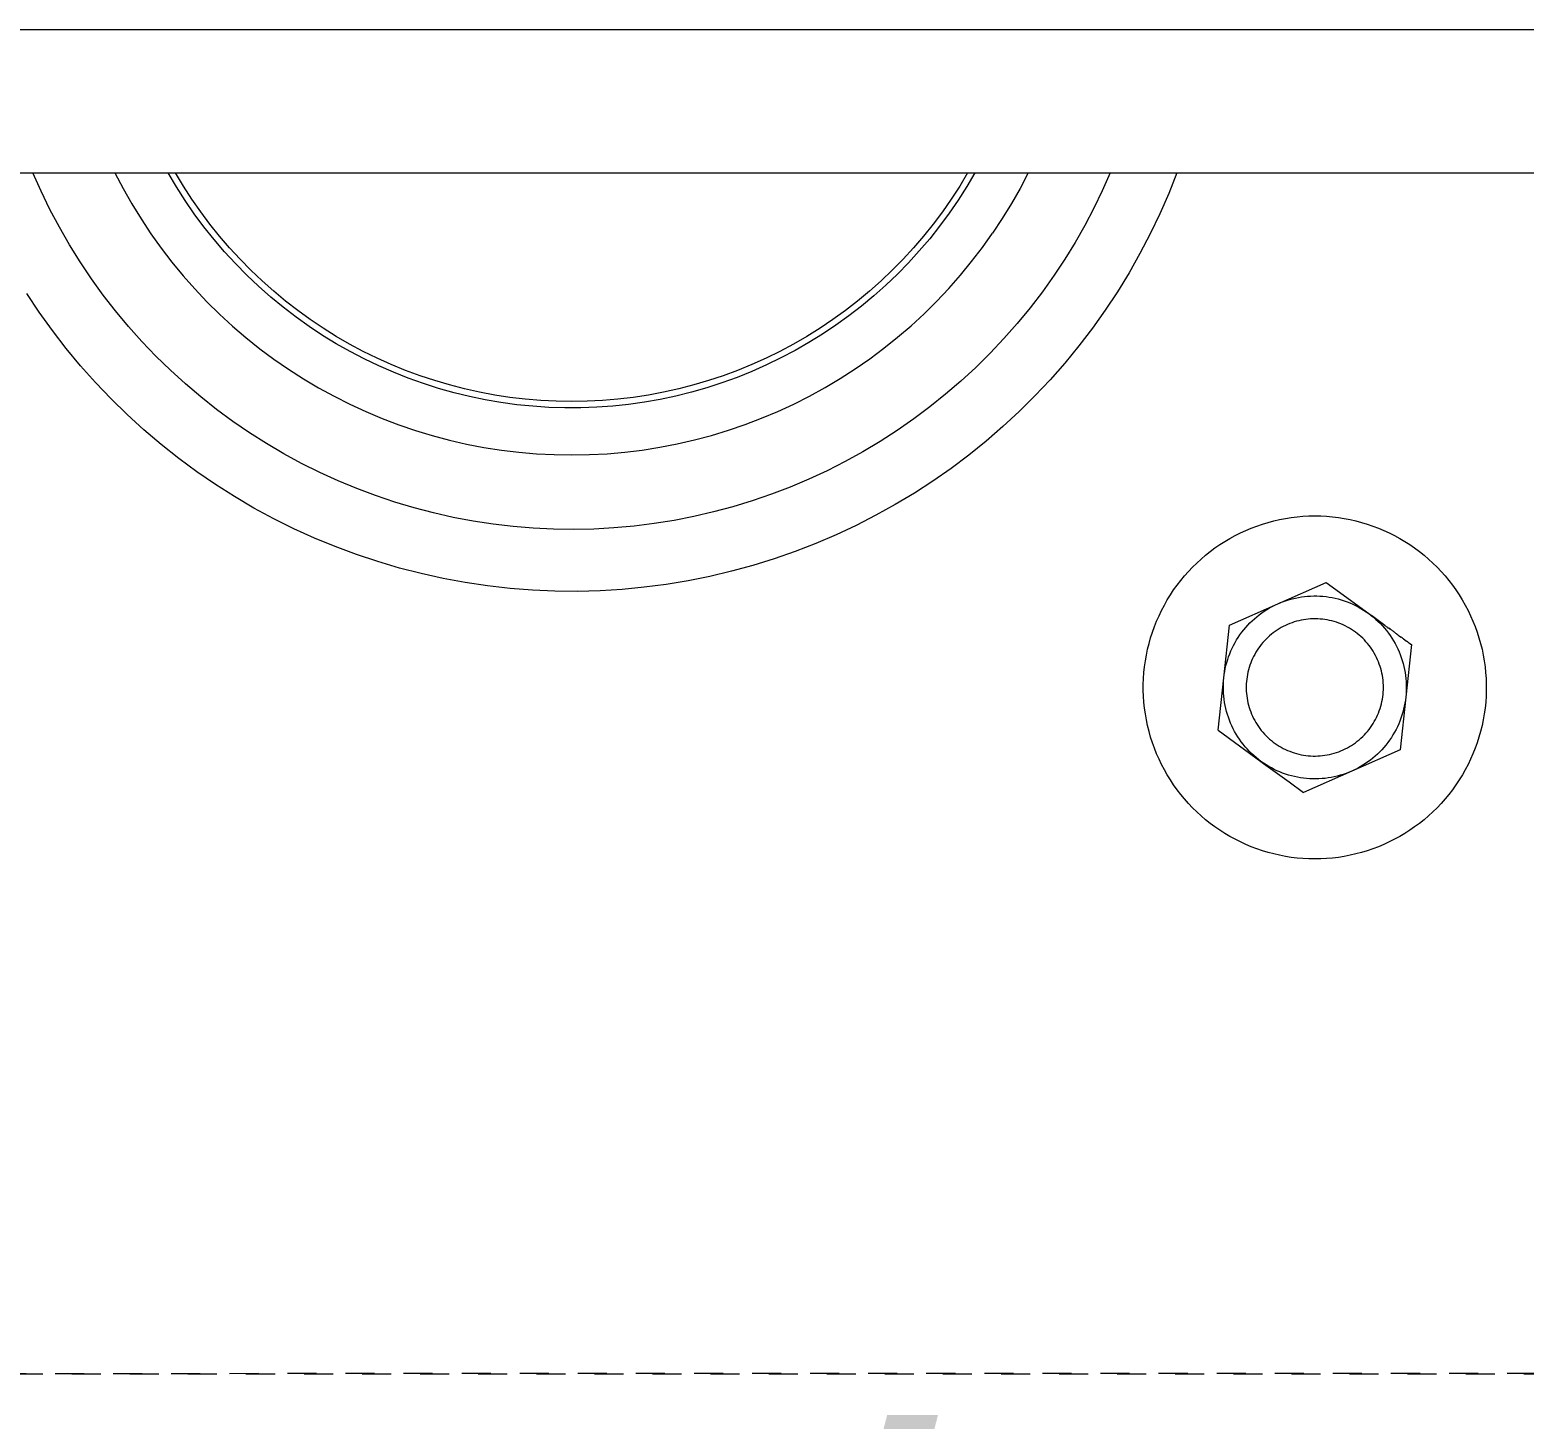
# Model space of a CAD drawing. Header units: inches. Extents: x -13 to 609, y -6 to 131.
# Drawn here: x 7.22 to 12.37, y -0.75 to 4.03 of the extents above; entities that cross this region are included whole.
import ezdxf

# ---------------------------------------------------------------- set-up
doc = ezdxf.new("R2010")
doc.units = ezdxf.units.IN
doc.header["$PDSIZE"] = -1
doc.linetypes.add('HIDDEN', pattern=[1.905, 1.27, -0.635])
doc.layers.add('ZANO_R', color=7, linetype='Continuous', lineweight=0)
doc.layers.add('ZANO_R_przerywana', color=250, linetype='HIDDEN', lineweight=0)
doc.styles.add('Arial', font='arial.ttf')
doc.styles.get("Standard").update_dxf_attribs({"font": 'ARIALUNI.TTF'})
doc.dimstyles.new('amerykanie', dxfattribs={"dimtxt": 50, "dimasz": 50, "dimexe": 0.5, "dimexo": 0.5, "dimgap": 1, "dimtad": 1, "dimdec": 0, "dimzin": 0, "dimlunit": 5, "dimtxsty": 'Standard', "dimcen": 0.09, "dimclrd": 1, "dimclre": 1, "dimclrt": 1, "dimazin": 0, "dimtfac": 1, "dimtdec": 0, "dimtmove": 0, "dimatfit": 3, "dimfxl": 1, "dimtzin": 0, "dimarcsym": 1})

# ---------------------------------------------------------------- blocks, each defined once
blk = doc.blocks.new('*D432')
at = {"layer": 'Defpoints', "color": 0}
for p in [(1.2116, 3.8409), (16.9597, 3.8409), (16.9597, -5.2671)]:
    blk.add_point(p, dxfattribs=at)
at = {"layer": 'ZANO_R', "color": 1, "lineweight": -2}
for p, q in [((1.2116, 3.3409), (1.2116, -5.7671)), ((16.9597, 3.3409), (16.9597, -5.7671)), ((2.2116, -5.2671), (15.9597, -5.2671))]:
    blk.add_line(p, q, dxfattribs=at)
at = {"layer": 'ZANO_R', "color": 1}
for points in [[(2.2116, -5.1005), (2.2116, -5.4338), (1.2116, -5.2671)], [(15.9597, -5.4338), (15.9597, -5.1005), (16.9597, -5.2671)]]:
    blk.add_solid(points, dxfattribs=at)
at = {"layer": 'ZANO_R', "color": 1, "insert": (9.0857, -3.9264), "char_height": 1.625, "attachment_point": 5, "style": 'Arial'}
blk.add_mtext('15 3/4', dxfattribs=at)
blk = doc.blocks.new('*D433')
at = {"layer": 'Defpoints', "color": 0}
for p in [(4.1647, -0.5983), (14.0069, -0.5978), (14.0069, -2.9911)]:
    blk.add_point(p, dxfattribs=at)
at = {"layer": 'ZANO_R', "color": 1, "lineweight": -2}
for p, q in [((4.1647, -1.0983), (4.1647, -3.4911)), ((14.0069, -1.0978), (14.0069, -3.4911)), ((5.1647, -2.9911), (13.0069, -2.9911))]:
    blk.add_line(p, q, dxfattribs=at)
at = {"layer": 'ZANO_R', "color": 1}
for points in [[(5.1647, -2.8245), (5.1647, -3.1578), (4.1647, -2.9911)], [(13.0069, -3.1578), (13.0069, -2.8245), (14.0069, -2.9911)]]:
    blk.add_solid(points, dxfattribs=at)
at = {"layer": 'ZANO_R', "color": 1, "insert": (9.0858, -1.6504), "char_height": 1.625, "attachment_point": 5, "style": 'Arial'}
blk.add_mtext('9 13/16', dxfattribs=at)

msp = doc.modelspace()

# ---------------------------------------------------------------- linework, layer by layer
at = {"layer": 'ZANO_R'}
for p, q in [((16.95968, 4.02795), (1.21165, 4.02795)), ((1.32976, 3.53583), (16.84157, 3.53583)), ((7.25916, 3.47233), (7.2309, 3.53583)), ((7.51328, 3.53583), (7.54146, 3.48191)), ((7.72501, 3.48785), (7.69669, 3.53583)), ((7.74922, 3.49021), (7.72185, 3.53583)), ((10.44948, 3.53583), (10.42211, 3.49021)), ((10.47464, 3.53583), (10.44664, 3.48837)), ((10.65805, 3.53583), (10.63012, 3.48236)), ((10.94043, 3.53583), (10.91316, 3.47445)), ((11.17013, 3.53583), (11.14192, 3.46484)), ((7.28959, 3.40984), (7.25916, 3.47233)), ((7.54146, 3.48191), (7.57148, 3.429)), ((7.75498, 3.44089), (7.72501, 3.48785)), ((7.77811, 3.44555), (7.74922, 3.49021)), ((10.42211, 3.49021), (10.39322, 3.44555)), ((10.44664, 3.48837), (10.41702, 3.44191)), ((10.63012, 3.48236), (10.60038, 3.42989)), ((10.91316, 3.47445), (10.88386, 3.41402)), ((11.14192, 3.46484), (11.11129, 3.39486)), ((7.32216, 3.34844), (7.28959, 3.40984)), ((7.57148, 3.429), (7.60332, 3.37715)), ((7.78657, 3.39501), (7.75498, 3.44089)), ((7.8085, 3.40189), (7.77811, 3.44555)), ((7.84035, 3.35928), (7.8085, 3.40189)), ((10.36283, 3.40189), (10.33098, 3.35928)), ((10.38582, 3.39649), (10.35307, 3.35218)), ((10.39322, 3.44555), (10.36283, 3.40189)), ((10.41702, 3.44191), (10.38582, 3.39649)), ((10.60038, 3.42989), (10.56885, 3.37847)), ((10.88386, 3.41402), (10.85256, 3.35459)), ((7.35682, 3.2882), (7.32216, 3.34844)), ((7.60332, 3.37715), (7.63693, 3.32644)), ((7.81974, 3.35025), (7.78657, 3.39501)), ((7.85445, 3.30668), (7.81974, 3.35025)), ((7.87362, 3.31777), (7.84035, 3.35928)), ((10.33098, 3.35928), (10.29771, 3.31777)), ((10.35307, 3.35218), (10.31881, 3.30903)), ((10.56885, 3.37847), (10.53557, 3.32816)), ((10.85256, 3.35459), (10.81929, 3.29624)), ((11.11129, 3.39486), (11.07828, 3.32598)), ((7.63693, 3.32644), (7.67228, 3.27693)), ((7.89067, 3.26435), (7.85445, 3.30668)), ((7.90827, 3.27741), (7.87362, 3.31777)), ((10.29771, 3.31777), (10.26306, 3.27741)), ((10.31881, 3.30903), (10.28308, 3.26709)), ((10.50029, 3.2786), (10.53557, 3.32816)), ((10.81929, 3.29624), (10.7841, 3.23904)), ((11.07828, 3.32598), (11.04292, 3.25826)), ((7.39355, 3.2292), (7.35682, 3.2882)), ((7.67228, 3.27693), (7.70932, 3.22866)), ((7.92833, 3.22331), (7.89067, 3.26435)), ((7.94426, 3.23824), (7.90827, 3.27741)), ((10.26306, 3.27741), (10.22707, 3.23824)), ((10.28308, 3.26709), (10.24593, 3.2264)), ((10.4633, 3.23029), (10.50029, 3.2786)), ((11.04292, 3.25826), (11.00527, 3.1918)), ((7.43229, 3.17149), (7.39355, 3.2292)), ((7.70932, 3.22866), (7.748, 3.18171)), ((7.96741, 3.1836), (7.92833, 3.22331)), ((7.98156, 3.20031), (7.94426, 3.23824)), ((8.02011, 3.16366), (7.98156, 3.20031)), ((10.18978, 3.20031), (10.15122, 3.16366)), ((10.22707, 3.23824), (10.18978, 3.20031)), ((10.24593, 3.2264), (10.20739, 3.18702)), ((10.42467, 3.18329), (10.4633, 3.23029)), ((10.7841, 3.23904), (10.74703, 3.18304)), ((11.00527, 3.1918), (10.96536, 3.12666)), ((7.47299, 3.11516), (7.43229, 3.17149)), ((7.748, 3.18171), (7.78829, 3.13612)), ((8.00785, 3.14528), (7.96741, 3.1836)), ((8.0496, 3.1084), (8.00785, 3.14528)), ((8.05988, 3.12833), (8.02011, 3.16366)), ((10.15122, 3.16366), (10.11145, 3.12833)), ((10.16752, 3.14899), (10.12636, 3.11236)), ((10.20739, 3.18702), (10.16752, 3.14899)), ((10.38444, 3.13766), (10.42467, 3.18329)), ((10.74703, 3.18304), (10.70672, 3.12642)), ((7.25285, 3.05602), (7.20985, 3.1206)), ((7.51561, 3.06026), (7.47299, 3.11516)), ((7.78829, 3.13612), (7.83013, 3.09196)), ((7.83013, 3.09196), (7.87347, 3.04926)), ((8.09261, 3.073), (8.0496, 3.1084)), ((8.10082, 3.09437), (8.05988, 3.12833)), ((8.14289, 3.06181), (8.10082, 3.09437)), ((10.07051, 3.09437), (10.02844, 3.06181)), ((10.11145, 3.12833), (10.07051, 3.09437)), ((10.12636, 3.11236), (10.08396, 3.07717)), ((10.29936, 3.0507), (10.34266, 3.09344)), ((10.34266, 3.09344), (10.38444, 3.13766)), ((10.70672, 3.12642), (10.66448, 3.07122)), ((10.96536, 3.12666), (10.92324, 3.06294)), ((7.29808, 2.99298), (7.25285, 3.05602)), ((7.5601, 3.00686), (7.51561, 3.06026)), ((7.87347, 3.04926), (7.91826, 3.0081)), ((8.13683, 3.03911), (8.09261, 3.073)), ((8.1822, 3.0068), (8.13683, 3.03911)), ((8.18603, 3.03069), (8.14289, 3.06181)), ((10.02844, 3.06181), (9.9853, 3.03069)), ((10.04037, 3.04347), (9.99564, 3.01129)), ((10.08396, 3.07717), (10.04037, 3.04347)), ((10.25462, 3.00948), (10.29936, 3.0507)), ((10.66448, 3.07122), (10.62036, 3.01752)), ((10.92324, 3.06294), (10.87896, 3.00069)), ((7.34548, 2.93155), (7.29808, 2.99298)), ((7.60641, 2.95503), (7.5601, 3.00686)), ((7.91826, 3.0081), (7.96445, 2.9685)), ((8.22816, 2.97641), (8.1822, 3.0068)), ((8.2302, 3.00104), (8.18603, 3.03069)), ((8.27534, 2.9729), (8.2302, 3.00104)), ((9.94113, 3.00104), (9.89599, 2.9729)), ((9.9853, 3.03069), (9.94113, 3.00104)), ((9.99564, 3.01129), (9.94983, 2.98067)), ((10.20848, 2.96983), (10.25462, 3.00948)), ((10.62036, 3.01752), (10.57442, 2.96537)), ((10.87896, 3.00069), (10.83257, 2.94)), ((7.65447, 2.90483), (7.60641, 2.95503)), ((7.96445, 2.9685), (8.01199, 2.93053)), ((8.27514, 2.94762), (8.22816, 2.97641)), ((8.32309, 2.92047), (8.27514, 2.94762)), ((8.32141, 2.9463), (8.27534, 2.9729)), ((8.36835, 2.92128), (8.32141, 2.9463)), ((9.84992, 2.9463), (9.80298, 2.92128)), ((9.89599, 2.9729), (9.84992, 2.9463)), ((9.90299, 2.95165), (9.85518, 2.92427)), ((9.94983, 2.98067), (9.90299, 2.95165)), ((10.16099, 2.9318), (10.20848, 2.96983)), ((10.57442, 2.96537), (10.5267, 2.91483)), ((10.83257, 2.94), (10.78414, 2.88093)), ((7.39499, 2.87181), (7.34548, 2.93155)), ((7.70424, 2.85631), (7.65447, 2.90483)), ((8.01199, 2.93053), (8.0608, 2.89422)), ((8.0608, 2.89422), (8.11085, 2.85963)), ((8.37195, 2.895), (8.32309, 2.92047)), ((8.41611, 2.89785), (8.36835, 2.92128)), ((8.42165, 2.87122), (8.37195, 2.895)), ((8.46463, 2.87605), (8.41611, 2.89785)), ((9.75522, 2.89785), (9.7067, 2.87605)), ((9.80298, 2.92128), (9.75522, 2.89785)), ((9.80645, 2.89855), (9.75687, 2.87453)), ((9.85518, 2.92427), (9.80645, 2.89855)), ((10.06221, 2.86078), (10.11222, 2.89543)), ((10.11222, 2.89543), (10.16099, 2.9318)), ((10.5267, 2.91483), (10.47727, 2.86597)), ((7.44654, 2.81383), (7.39499, 2.87181)), ((7.75565, 2.80955), (7.70424, 2.85631)), ((8.11085, 2.85963), (8.16206, 2.82678)), ((8.47215, 2.84917), (8.42165, 2.87122)), ((8.51386, 2.8559), (8.46463, 2.87605)), ((8.52337, 2.82888), (8.47215, 2.84917)), ((8.56375, 2.83743), (8.51386, 2.8559)), ((8.61423, 2.82065), (8.56375, 2.83743)), ((9.60758, 2.83743), (9.5571, 2.82065)), ((9.65535, 2.83169), (9.60355, 2.81292)), ((9.65747, 2.8559), (9.60758, 2.83743)), ((9.70648, 2.85223), (9.65535, 2.83169)), ((9.7067, 2.87605), (9.65747, 2.8559)), ((9.75687, 2.87453), (9.70648, 2.85223)), ((10.01104, 2.82788), (10.06221, 2.86078)), ((10.47727, 2.86597), (10.42619, 2.81885)), ((10.78414, 2.88093), (10.7337, 2.82356)), ((7.50009, 2.75768), (7.44654, 2.81383)), ((7.80865, 2.76458), (7.75565, 2.80955)), ((8.16206, 2.82678), (8.21437, 2.79573)), ((8.21437, 2.79573), (8.26773, 2.76651)), ((8.57527, 2.81037), (8.52337, 2.82888)), ((8.62777, 2.79366), (8.57527, 2.81037)), ((8.66524, 2.80558), (8.61423, 2.82065)), ((8.68082, 2.77877), (8.62777, 2.79366)), ((8.71674, 2.79225), (8.66524, 2.80558)), ((8.73436, 2.76572), (8.68082, 2.77877)), ((8.76866, 2.78066), (8.71674, 2.79225)), ((8.82094, 2.77083), (8.76866, 2.78066)), ((9.40267, 2.78066), (9.35039, 2.77083)), ((9.45459, 2.79225), (9.40267, 2.78066)), ((9.49815, 2.7808), (9.44469, 2.76748)), ((9.50609, 2.80558), (9.45459, 2.79225)), ((9.55113, 2.79595), (9.49815, 2.7808)), ((9.5571, 2.82065), (9.50609, 2.80558)), ((9.60355, 2.81292), (9.55113, 2.79595)), ((9.90544, 2.76747), (9.95876, 2.79676)), ((9.95876, 2.79676), (10.01104, 2.82788)), ((10.42619, 2.81885), (10.37351, 2.77351)), ((10.7337, 2.82356), (10.68133, 2.76796)), ((7.55555, 2.70343), (7.50009, 2.75768)), ((7.86316, 2.72146), (7.80865, 2.76458)), ((8.26773, 2.76651), (8.32207, 2.73914)), ((8.32207, 2.73914), (8.37732, 2.71368)), ((8.78831, 2.75453), (8.73436, 2.76572)), ((8.84261, 2.7452), (8.78831, 2.75453)), ((8.87352, 2.76278), (8.82094, 2.77083)), ((8.8972, 2.73775), (8.84261, 2.7452)), ((8.92635, 2.7565), (8.87352, 2.76278)), ((8.95202, 2.7322), (8.8972, 2.73775)), ((8.97935, 2.75202), (8.92635, 2.7565)), ((9.007, 2.72853), (8.95202, 2.7322)), ((9.03248, 2.74932), (8.97935, 2.75202)), ((9.06207, 2.72677), (9.007, 2.72853)), ((9.08567, 2.74842), (9.03248, 2.74932)), ((9.13885, 2.74932), (9.08567, 2.74842)), ((9.17223, 2.72894), (9.11717, 2.7269)), ((9.19198, 2.75202), (9.13885, 2.74932)), ((9.22719, 2.73288), (9.17223, 2.72894)), ((9.24499, 2.7565), (9.19198, 2.75202)), ((9.28198, 2.73871), (9.22719, 2.73288)), ((9.29781, 2.76278), (9.24499, 2.7565)), ((9.33654, 2.74642), (9.28198, 2.73871)), ((9.35039, 2.77083), (9.29781, 2.76278)), ((9.39079, 2.75602), (9.33654, 2.74642)), ((9.44469, 2.76748), (9.39079, 2.75602)), ((9.79591, 2.71452), (9.85113, 2.74005)), ((9.85113, 2.74005), (9.90544, 2.76747)), ((10.3193, 2.73002), (10.26362, 2.68842)), ((10.37351, 2.77351), (10.3193, 2.73002)), ((10.68133, 2.76796), (10.62708, 2.71418)), ((7.61287, 2.65114), (7.55555, 2.70343)), ((7.91913, 2.68025), (7.86316, 2.72146)), ((7.97649, 2.641), (7.91913, 2.68025)), ((8.37732, 2.71368), (8.43342, 2.69014)), ((8.43342, 2.69014), (8.4903, 2.66856)), ((9.11717, 2.7269), (9.06207, 2.72677)), ((9.68298, 2.66926), (9.73984, 2.69091)), ((9.73984, 2.69091), (9.79591, 2.71452)), ((10.26362, 2.68842), (10.20654, 2.64877)), ((10.62708, 2.71418), (10.57102, 2.66229)), ((7.67198, 2.60087), (7.61287, 2.65114)), ((8.03516, 2.60375), (7.97649, 2.641)), ((8.4903, 2.66856), (8.54789, 2.64895)), ((8.54789, 2.64895), (8.60613, 2.63135)), ((8.60613, 2.63135), (8.66494, 2.61578)), ((9.50841, 2.61628), (9.5672, 2.63192)), ((9.5672, 2.63192), (9.62542, 2.64959)), ((9.62542, 2.64959), (9.68298, 2.66926)), ((10.20654, 2.64877), (10.14812, 2.61111)), ((10.57102, 2.66229), (10.51322, 2.61235)), ((7.7328, 2.5527), (7.67198, 2.60087)), ((8.09509, 2.56854), (8.03516, 2.60375)), ((8.66494, 2.61578), (8.72425, 2.60225)), ((8.72425, 2.60225), (8.784, 2.59077)), ((8.784, 2.59077), (8.84411, 2.58138)), ((8.84411, 2.58138), (8.9045, 2.57406)), ((8.9045, 2.57406), (8.96512, 2.56884)), ((9.20829, 2.56899), (9.26889, 2.57428)), ((9.26889, 2.57428), (9.32928, 2.58166)), ((9.32928, 2.58166), (9.38938, 2.59113)), ((9.38938, 2.59113), (9.44911, 2.60267)), ((9.44911, 2.60267), (9.50841, 2.61628)), ((10.08844, 2.57549), (10.02757, 2.54194)), ((10.14812, 2.61111), (10.08844, 2.57549)), ((10.51322, 2.61235), (10.45373, 2.56442)), ((7.79526, 2.50667), (7.7328, 2.5527)), ((8.15619, 2.53542), (8.09509, 2.56854)), ((8.2184, 2.50443), (8.15619, 2.53542)), ((8.96512, 2.56884), (9.02588, 2.56572)), ((9.02588, 2.56572), (9.0867, 2.56471)), ((9.0867, 2.56471), (9.14753, 2.56579)), ((9.14753, 2.56579), (9.20829, 2.56899)), ((10.02757, 2.54194), (9.96558, 2.51052)), ((10.45373, 2.56442), (10.39264, 2.51856)), ((7.85929, 2.46285), (7.79526, 2.50667)), ((8.28164, 2.4756), (8.2184, 2.50443)), ((8.34584, 2.44897), (8.28164, 2.4756)), ((9.90254, 2.48125), (9.83853, 2.45417)), ((9.96558, 2.51052), (9.90254, 2.48125)), ((10.33002, 2.47482), (10.26593, 2.43326)), ((10.39264, 2.51856), (10.33002, 2.47482)), ((7.9248, 2.42128), (7.85929, 2.46285)), ((7.99172, 2.38202), (7.9248, 2.42128)), ((8.41092, 2.42457), (8.34584, 2.44897)), ((8.4768, 2.40243), (8.41092, 2.42457)), ((9.77362, 2.42932), (9.70789, 2.40672)), ((9.83853, 2.45417), (9.77362, 2.42932)), ((10.26593, 2.43326), (10.20045, 2.39391)), ((8.05997, 2.34511), (7.99172, 2.38202)), ((8.54341, 2.38258), (8.4768, 2.40243)), ((8.61066, 2.36503), (8.54341, 2.38258)), ((9.5743, 2.36839), (9.50659, 2.3527)), ((9.64143, 2.3864), (9.5743, 2.36839)), ((9.70789, 2.40672), (9.64143, 2.3864)), ((10.20045, 2.39391), (10.13367, 2.35683)), ((8.12946, 2.3106), (8.05997, 2.34511)), ((8.67847, 2.34981), (8.61066, 2.36503)), ((8.74677, 2.33695), (8.67847, 2.34981)), ((8.81548, 2.32644), (8.74677, 2.33695)), ((8.8845, 2.31831), (8.81548, 2.32644)), ((8.95377, 2.31256), (8.8845, 2.31831)), ((9.30079, 2.31976), (9.23157, 2.31353)), ((9.36976, 2.32837), (9.30079, 2.31976)), ((9.43839, 2.33935), (9.36976, 2.32837)), ((9.50659, 2.3527), (9.43839, 2.33935)), ((10.06565, 2.32207), (9.99648, 2.28965)), ((10.13367, 2.35683), (10.06565, 2.32207)), ((11.42592, 2.31278), (11.44498, 2.32001)), ((11.44498, 2.32001), (11.46428, 2.32658)), ((11.46428, 2.32658), (11.4838, 2.33248)), ((11.4838, 2.33248), (11.5035, 2.3377)), ((11.5035, 2.3377), (11.52338, 2.34224)), ((11.52338, 2.34224), (11.5434, 2.34609)), ((11.5434, 2.34609), (11.56354, 2.34924)), ((11.56354, 2.34924), (11.58378, 2.3517)), ((11.58378, 2.3517), (11.60409, 2.35346)), ((11.60409, 2.35346), (11.62445, 2.35451)), ((11.62445, 2.35451), (11.64483, 2.35487)), ((11.64483, 2.35487), (11.66522, 2.35452)), ((11.66522, 2.35452), (11.68557, 2.35346)), ((11.68557, 2.35346), (11.70589, 2.35171)), ((11.70589, 2.35171), (11.72612, 2.34925)), ((11.72612, 2.34925), (11.74626, 2.3461)), ((11.74626, 2.3461), (11.76628, 2.34225)), ((11.76628, 2.34225), (11.78616, 2.33772)), ((11.78616, 2.33772), (11.80587, 2.3325)), ((11.80587, 2.3325), (11.82538, 2.3266)), ((11.82538, 2.3266), (11.84468, 2.32004)), ((11.84468, 2.32004), (11.86375, 2.31281)), ((8.20011, 2.27853), (8.12946, 2.3106)), ((8.27183, 2.24894), (8.20011, 2.27853)), ((9.02319, 2.30921), (8.95377, 2.31256)), ((9.09268, 2.30826), (9.02319, 2.30921)), ((9.16217, 2.3097), (9.09268, 2.30826)), ((9.23157, 2.31353), (9.16217, 2.3097)), ((9.99648, 2.28965), (9.92624, 2.25963)), ((11.3178, 2.25603), (11.33497, 2.26703)), ((11.33497, 2.26703), (11.35251, 2.27742)), ((11.35251, 2.27742), (11.37039, 2.28721)), ((11.37039, 2.28721), (11.3886, 2.29637)), ((11.3886, 2.29637), (11.40712, 2.3049)), ((11.40712, 2.3049), (11.42592, 2.31278)), ((11.86375, 2.31281), (11.88255, 2.30493)), ((11.88255, 2.30493), (11.90107, 2.2964)), ((11.90107, 2.2964), (11.91928, 2.28724)), ((11.91928, 2.28724), (11.93716, 2.27746)), ((11.93716, 2.27746), (11.9547, 2.26706)), ((11.9547, 2.26706), (11.97187, 2.25607)), ((8.34454, 2.22186), (8.27183, 2.24894)), ((8.41815, 2.19733), (8.34454, 2.22186)), ((9.85501, 2.23203), (9.78288, 2.20689)), ((9.92624, 2.25963), (9.85501, 2.23203)), ((11.25323, 2.20633), (11.26872, 2.21958)), ((11.26872, 2.21958), (11.28466, 2.23229)), ((11.28466, 2.23229), (11.30103, 2.24445)), ((11.30103, 2.24445), (11.3178, 2.25603)), ((11.97187, 2.25607), (11.98865, 2.24449)), ((11.98865, 2.24449), (12.00502, 2.23234)), ((12.00502, 2.23234), (12.02096, 2.21963)), ((12.02096, 2.21963), (12.03645, 2.20637)), ((8.49257, 2.17538), (8.41815, 2.19733)), ((8.5677, 2.15604), (8.49257, 2.17538)), ((9.63624, 2.16409), (9.56191, 2.14649)), ((9.70993, 2.18423), (9.63624, 2.16409)), ((9.78288, 2.20689), (9.70993, 2.18423)), ((11.19612, 2.14821), (11.20963, 2.16347)), ((11.20963, 2.16347), (11.22367, 2.17826)), ((11.22367, 2.17826), (11.23821, 2.19255)), ((11.23821, 2.19255), (11.25323, 2.20633)), ((12.03645, 2.20637), (12.05147, 2.19259)), ((12.05147, 2.19259), (12.06601, 2.1783)), ((12.06601, 2.1783), (12.08005, 2.16352)), ((12.08005, 2.16352), (12.09357, 2.14826)), ((8.64347, 2.13932), (8.5677, 2.15604)), ((8.71977, 2.12525), (8.64347, 2.13932)), ((8.79651, 2.11384), (8.71977, 2.12525)), ((8.87361, 2.10511), (8.79651, 2.11384)), ((9.41165, 2.11897), (9.33591, 2.10909)), ((9.48702, 2.13144), (9.41165, 2.11897)), ((9.56191, 2.14649), (9.48702, 2.13144)), ((11.15883, 2.09976), (11.1707, 2.11634)), ((11.1707, 2.11634), (11.18313, 2.13249)), ((11.18313, 2.13249), (11.19612, 2.14821)), ((11.51725, 2.05227), (11.6835, 2.12594)), ((11.6835, 2.12594), (11.83043, 2.01881)), ((12.09357, 2.14826), (12.10656, 2.13255)), ((12.10656, 2.13255), (12.11899, 2.11639)), ((12.11899, 2.11639), (12.13086, 2.09982)), ((8.95096, 2.09907), (8.87361, 2.10511)), ((9.02848, 2.09573), (8.95096, 2.09907)), ((9.10606, 2.09509), (9.02848, 2.09573)), ((9.18362, 2.09715), (9.10606, 2.09509)), ((9.25987, 2.10182), (9.18362, 2.09715)), ((9.33591, 2.10909), (9.25987, 2.10182)), ((11.12676, 2.04772), (11.13685, 2.06543)), ((11.13685, 2.06543), (11.14754, 2.08278)), ((11.14754, 2.08278), (11.15883, 2.09976)), ((11.52705, 2.05641), (11.53698, 2.06022)), ((11.53698, 2.06022), (11.54704, 2.0637)), ((11.54704, 2.0637), (11.5572, 2.06683)), ((11.5572, 2.06683), (11.56747, 2.06962)), ((11.56747, 2.06962), (11.57783, 2.07206)), ((11.57783, 2.07206), (11.58826, 2.07415)), ((11.58826, 2.07415), (11.59876, 2.07588)), ((11.59876, 2.07588), (11.6093, 2.07726)), ((11.6093, 2.07726), (11.61989, 2.07829)), ((11.61989, 2.07829), (11.63051, 2.07895)), ((11.63051, 2.07895), (11.64115, 2.07926)), ((11.64115, 2.07926), (11.65179, 2.0792)), ((11.65179, 2.0792), (11.66242, 2.07879)), ((11.66242, 2.07879), (11.67303, 2.07802)), ((11.67303, 2.07802), (11.68361, 2.07689)), ((11.68361, 2.07689), (11.69414, 2.0754)), ((11.69414, 2.0754), (11.70462, 2.07356)), ((11.70462, 2.07356), (11.71503, 2.07136)), ((11.71503, 2.07136), (11.72536, 2.06882)), ((11.72536, 2.06882), (11.7356, 2.06593)), ((11.7356, 2.06593), (11.74573, 2.06269)), ((11.74573, 2.06269), (11.75575, 2.05911)), ((11.75575, 2.05911), (11.76565, 2.0552)), ((12.13086, 2.09982), (12.14215, 2.08284)), ((12.14215, 2.08284), (12.15285, 2.06549)), ((12.15285, 2.06549), (12.16294, 2.04777)), ((11.10023, 1.99263), (11.10844, 2.0113)), ((11.10844, 2.0113), (11.11728, 2.02966)), ((11.11728, 2.02966), (11.12676, 2.04772)), ((11.351, 1.97859), (11.51725, 2.05227)), ((11.4369, 2.00086), (11.44501, 2.00775)), ((11.44501, 2.00775), (11.45334, 2.01436)), ((11.45334, 2.01436), (11.4619, 2.02068)), ((11.4619, 2.02068), (11.47066, 2.02672)), ((11.47066, 2.02672), (11.47962, 2.03245)), ((11.47962, 2.03245), (11.48877, 2.03788)), ((11.48877, 2.03788), (11.4981, 2.04299)), ((11.4981, 2.04299), (11.5076, 2.04779)), ((11.5076, 2.04779), (11.51725, 2.05227)), ((11.51725, 2.05227), (11.52705, 2.05641)), ((11.76565, 2.0552), (11.7754, 2.05095)), ((11.7754, 2.05095), (11.78501, 2.04638)), ((11.78501, 2.04638), (11.79445, 2.04149)), ((11.79445, 2.04149), (11.80373, 2.03628)), ((11.80373, 2.03628), (11.81282, 2.03076)), ((11.81282, 2.03076), (11.82173, 2.02493)), ((11.82173, 2.02493), (11.83043, 2.01881)), ((11.83043, 2.01881), (11.83976, 2.01201)), ((11.83043, 2.01881), (11.83892, 2.0124)), ((11.83892, 2.0124), (11.84719, 2.0057)), ((11.88649, 1.97794), (11.83976, 2.01201)), ((12.16294, 2.04777), (12.17242, 2.02972)), ((12.17242, 2.02972), (12.18126, 2.01136)), ((12.18126, 2.01136), (12.18947, 1.99269)), ((11.08578, 1.95451), (11.09268, 1.9737)), ((11.09268, 1.9737), (11.10023, 1.99263)), ((11.33169, 1.79777), (11.351, 1.97859)), ((11.39354, 1.95415), (11.4001, 1.96253)), ((11.4001, 1.96253), (11.40693, 1.97069)), ((11.40693, 1.97069), (11.41404, 1.9786)), ((11.41404, 1.9786), (11.42141, 1.98628)), ((11.42141, 1.98628), (11.42903, 1.9937)), ((11.42903, 1.9937), (11.4369, 2.00086)), ((11.50835, 1.9571), (11.50174, 1.95224)), ((11.51512, 1.96172), (11.50835, 1.9571)), ((11.52205, 1.9661), (11.51512, 1.96172)), ((11.52913, 1.97024), (11.52205, 1.9661)), ((11.53635, 1.97414), (11.52913, 1.97024)), ((11.54369, 1.97778), (11.53635, 1.97414)), ((11.55116, 1.98116), (11.54369, 1.97778)), ((11.55875, 1.98428), (11.55116, 1.98116)), ((11.56643, 1.98714), (11.55875, 1.98428)), ((11.57421, 1.98972), (11.56643, 1.98714)), ((11.58208, 1.99204), (11.57421, 1.98972)), ((11.59002, 1.99408), (11.58208, 1.99204)), ((11.59803, 1.99585), (11.59002, 1.99408)), ((11.60609, 1.99733), (11.59803, 1.99585)), ((11.6142, 1.99854), (11.60609, 1.99733)), ((11.62235, 1.99946), (11.6142, 1.99854)), ((11.63052, 2.0001), (11.62235, 1.99946)), ((11.63872, 2.00046), (11.63052, 2.0001)), ((11.64691, 2.00053), (11.63872, 2.00046)), ((11.65511, 2.00031), (11.64691, 2.00053)), ((11.6633, 1.99982), (11.65511, 2.00031)), ((11.67146, 1.99904), (11.6633, 1.99982)), ((11.67959, 1.99797), (11.67146, 1.99904)), ((11.68768, 1.99663), (11.67959, 1.99797)), ((11.69571, 1.995), (11.68768, 1.99663)), ((11.70369, 1.9931), (11.69571, 1.995)), ((11.71159, 1.99092), (11.70369, 1.9931)), ((11.71942, 1.98846), (11.71159, 1.99092)), ((11.72715, 1.98574), (11.71942, 1.98846)), ((11.73479, 1.98275), (11.72715, 1.98574)), ((11.74232, 1.9795), (11.73479, 1.98275)), ((11.74973, 1.97599), (11.74232, 1.9795)), ((11.75701, 1.97222), (11.74973, 1.97599)), ((11.76416, 1.9682), (11.75701, 1.97222)), ((11.77116, 1.96394), (11.76416, 1.9682)), ((11.77801, 1.95944), (11.77116, 1.96394)), ((11.7847, 1.9547), (11.77801, 1.95944)), ((11.84719, 2.0057), (11.85522, 1.99873)), ((11.85522, 1.99873), (11.86302, 1.99149)), ((11.86302, 1.99149), (11.87057, 1.98399)), ((11.87057, 1.98399), (11.87786, 1.97625)), ((11.87786, 1.97625), (11.88488, 1.96826)), ((11.88488, 1.96826), (11.89163, 1.96003)), ((11.88648, 1.97794), (11.88873, 1.9763)), ((11.89113, 1.97455), (11.88874, 1.9763)), ((11.89113, 1.97455), (11.89406, 1.97241)), ((11.89163, 1.96003), (11.8981, 1.95159)), ((11.89576, 1.97117), (11.89406, 1.97241)), ((11.89576, 1.97117), (11.89906, 1.96876)), ((11.90039, 1.9678), (11.89906, 1.96876)), ((11.90038, 1.9678), (11.90379, 1.96532)), ((11.90499, 1.96444), (11.90379, 1.96532)), ((11.90499, 1.96444), (11.90828, 1.96204)), ((11.90959, 1.96109), (11.90828, 1.96204)), ((11.90959, 1.96109), (11.91257, 1.95891)), ((11.91417, 1.95775), (11.91257, 1.95891)), ((11.91417, 1.95775), (11.91669, 1.95591)), ((11.91875, 1.95441), (11.91669, 1.95591)), ((12.18947, 1.99269), (12.19703, 1.97376)), ((12.19703, 1.97376), (12.20393, 1.95458)), ((11.06911, 1.89569), (11.07399, 1.91549)), ((11.07399, 1.91549), (11.07955, 1.9351)), ((11.07955, 1.9351), (11.08578, 1.95451)), ((11.36047, 1.89968), (11.36521, 1.9092)), ((11.36521, 1.9092), (11.37026, 1.91857)), ((11.37026, 1.91857), (11.37563, 1.92775)), ((11.37563, 1.92775), (11.3813, 1.93675)), ((11.3813, 1.93675), (11.38728, 1.94556)), ((11.38728, 1.94556), (11.39354, 1.95415)), ((11.4557, 1.9058), (11.45091, 1.89915)), ((11.46073, 1.91228), (11.4557, 1.9058)), ((11.46598, 1.91859), (11.46073, 1.91228)), ((11.47144, 1.9247), (11.46598, 1.91859)), ((11.47711, 1.93062), (11.47144, 1.9247)), ((11.48298, 1.93635), (11.47711, 1.93062)), ((11.48905, 1.94186), (11.48298, 1.93635)), ((11.49531, 1.94716), (11.48905, 1.94186)), ((11.50174, 1.95224), (11.49531, 1.94716)), ((11.79123, 1.94973), (11.7847, 1.9547)), ((11.79758, 1.94454), (11.79123, 1.94973)), ((11.80374, 1.93913), (11.79758, 1.94454)), ((11.80971, 1.93351), (11.80374, 1.93913)), ((11.81548, 1.92769), (11.80971, 1.93351)), ((11.82105, 1.92167), (11.81548, 1.92769)), ((11.8264, 1.91546), (11.82105, 1.92167)), ((11.83154, 1.90907), (11.8264, 1.91546)), ((11.83645, 1.9025), (11.83154, 1.90907)), ((11.8981, 1.95159), (11.90428, 1.94293)), ((11.90428, 1.94293), (11.91017, 1.93406)), ((11.91017, 1.93406), (11.91575, 1.92501)), ((11.91575, 1.92501), (11.92102, 1.91577)), ((11.91875, 1.95441), (11.92066, 1.95302)), ((11.92331, 1.95108), (11.92066, 1.95302)), ((11.92102, 1.91577), (11.92598, 1.90635)), ((11.92331, 1.95108), (11.92449, 1.95022)), ((11.92787, 1.94776), (11.92449, 1.95022)), ((11.92598, 1.90635), (11.93062, 1.89678)), ((11.92787, 1.94776), (11.9282, 1.94752)), ((11.93241, 1.94445), (11.9282, 1.94752)), ((11.93241, 1.94445), (11.9353, 1.94234)), ((11.93694, 1.94114), (11.9353, 1.94234)), ((11.93694, 1.94114), (11.94205, 1.93742)), ((11.94598, 1.93455), (11.94204, 1.93742)), ((11.94599, 1.93455), (11.94848, 1.93273)), ((11.95049, 1.93126), (11.94848, 1.93273)), ((11.95049, 1.93126), (11.96061, 1.92389)), ((11.97736, 1.91167), (11.95804, 1.73086)), ((11.96396, 1.92144), (11.96061, 1.92389)), ((11.96396, 1.92144), (11.96636, 1.91969)), ((11.96844, 1.91818), (11.96636, 1.91969)), ((11.96844, 1.91818), (11.97736, 1.91167)), ((12.20393, 1.95458), (12.21016, 1.93517)), ((12.21016, 1.93517), (12.21572, 1.91555)), ((12.21572, 1.91555), (12.2206, 1.89576)), ((11.05862, 1.83547), (11.06142, 1.85566)), ((11.06142, 1.85566), (11.06492, 1.87574)), ((11.06492, 1.87574), (11.06911, 1.89569)), ((11.34177, 1.84994), (11.34483, 1.86013)), ((11.34483, 1.86013), (11.34824, 1.87021)), ((11.34824, 1.87021), (11.35198, 1.88017)), ((11.35198, 1.88017), (11.35606, 1.88999)), ((11.35606, 1.88999), (11.36047, 1.89968)), ((11.42722, 1.85613), (11.42416, 1.84852)), ((11.43054, 1.86363), (11.42722, 1.85613)), ((11.43411, 1.87101), (11.43054, 1.86363)), ((11.43794, 1.87826), (11.43411, 1.87101)), ((11.44202, 1.88537), (11.43794, 1.87826)), ((11.44635, 1.89234), (11.44202, 1.88537)), ((11.45091, 1.89915), (11.44635, 1.89234)), ((11.84113, 1.89577), (11.83645, 1.9025)), ((11.84558, 1.88888), (11.84113, 1.89577)), ((11.84978, 1.88183), (11.84558, 1.88888)), ((11.85373, 1.87465), (11.84978, 1.88183)), ((11.85744, 1.86734), (11.85373, 1.87465)), ((11.86088, 1.8599), (11.85744, 1.86734)), ((11.86407, 1.85234), (11.86088, 1.8599)), ((11.86699, 1.84468), (11.86407, 1.85234)), ((11.93062, 1.89678), (11.93493, 1.88705)), ((11.93493, 1.88705), (11.93891, 1.87718)), ((11.93891, 1.87718), (11.94255, 1.86719)), ((11.94255, 1.86719), (11.94586, 1.85707)), ((11.94586, 1.85707), (11.94882, 1.84686)), ((12.2206, 1.89576), (12.2248, 1.87581)), ((12.2248, 1.87581), (12.2283, 1.85573)), ((12.2283, 1.85573), (12.23111, 1.83553)), ((11.0551, 1.79485), (11.05651, 1.81519)), ((11.05651, 1.81519), (11.05862, 1.83547)), ((11.33169, 1.79777), (11.33299, 1.80833)), ((11.33299, 1.80833), (11.33466, 1.81884)), ((11.33466, 1.81884), (11.33668, 1.82929)), ((11.33668, 1.82929), (11.33905, 1.83966)), ((11.33905, 1.83966), (11.34177, 1.84994)), ((11.41152, 1.80107), (11.41039, 1.79295)), ((11.41294, 1.80914), (11.41152, 1.80107)), ((11.41463, 1.81717), (11.41294, 1.80914)), ((11.41661, 1.82513), (11.41463, 1.81717)), ((11.41885, 1.83301), (11.41661, 1.82513)), ((11.42137, 1.84081), (11.41885, 1.83301)), ((11.42416, 1.84852), (11.42137, 1.84081)), ((11.86965, 1.83692), (11.86699, 1.84468)), ((11.87203, 1.82908), (11.86965, 1.83692)), ((11.87415, 1.82115), (11.87203, 1.82908)), ((11.87598, 1.81316), (11.87415, 1.82115)), ((11.87754, 1.80511), (11.87598, 1.81316)), ((11.87881, 1.79701), (11.87754, 1.80511)), ((11.94882, 1.84686), (11.95143, 1.83654)), ((11.95143, 1.83654), (11.9537, 1.82615)), ((11.9537, 1.82615), (11.95561, 1.81568)), ((11.95561, 1.81568), (11.95717, 1.80516)), ((11.95717, 1.80516), (11.95837, 1.79459)), ((12.23111, 1.83553), (12.23321, 1.81526)), ((12.23321, 1.81526), (12.23462, 1.79492)), ((11.0544, 1.77448), (11.0551, 1.79485)), ((11.0544, 1.75409), (11.0544, 1.77448)), ((11.05511, 1.73372), (11.0544, 1.75409)), ((11.31237, 1.61696), (11.33169, 1.79777)), ((11.32991, 1.76592), (11.33014, 1.77656)), ((11.33003, 1.75528), (11.32991, 1.76592)), ((11.33052, 1.74465), (11.33003, 1.75528)), ((11.33014, 1.77656), (11.33073, 1.78718)), ((11.33073, 1.78718), (11.33169, 1.79777)), ((11.40896, 1.77661), (11.40868, 1.76842)), ((11.40868, 1.76842), (11.40868, 1.76022)), ((11.40868, 1.76022), (11.40896, 1.75202)), ((11.40953, 1.78479), (11.40896, 1.77661)), ((11.40896, 1.75202), (11.40953, 1.74384)), ((11.41039, 1.79295), (11.40953, 1.78479)), ((11.87981, 1.78887), (11.87881, 1.79701)), ((11.88052, 1.7807), (11.87981, 1.78887)), ((11.88094, 1.77252), (11.88052, 1.7807)), ((11.88052, 1.74793), (11.88094, 1.75612)), ((11.88109, 1.76432), (11.88094, 1.77252)), ((11.88094, 1.75612), (11.88109, 1.76432)), ((11.95837, 1.79459), (11.95921, 1.78398)), ((11.95959, 1.75208), (11.95899, 1.74146)), ((11.95921, 1.78398), (11.9597, 1.77335)), ((11.95982, 1.76271), (11.95959, 1.75208)), ((11.9597, 1.77335), (11.95982, 1.76271)), ((12.23462, 1.79492), (12.23533, 1.77454)), ((12.23533, 1.75416), (12.23463, 1.73378)), ((12.23533, 1.77454), (12.23533, 1.75416)), ((11.05651, 1.71338), (11.05511, 1.73372)), ((11.05862, 1.6931), (11.05651, 1.71338)), ((11.33136, 1.73405), (11.33052, 1.74465)), ((11.33256, 1.72348), (11.33136, 1.73405)), ((11.33412, 1.71295), (11.33256, 1.72348)), ((11.33603, 1.70249), (11.33412, 1.71295)), ((11.3383, 1.69209), (11.33603, 1.70249)), ((11.40953, 1.74384), (11.41039, 1.73569)), ((11.41039, 1.73569), (11.41152, 1.72757)), ((11.41152, 1.72757), (11.41294, 1.71949)), ((11.41294, 1.71949), (11.41463, 1.71147)), ((11.41463, 1.71147), (11.41661, 1.70351)), ((11.41661, 1.70351), (11.41885, 1.69562)), ((11.86965, 1.69171), (11.87203, 1.69956)), ((11.87203, 1.69956), (11.87415, 1.70748)), ((11.87415, 1.70748), (11.87598, 1.71547)), ((11.87598, 1.71547), (11.87754, 1.72352)), ((11.87754, 1.72352), (11.87881, 1.73162)), ((11.87881, 1.73162), (11.87981, 1.73976)), ((11.87981, 1.73976), (11.88052, 1.74793)), ((11.95804, 1.73086), (11.93873, 1.55005)), ((11.95305, 1.69935), (11.95068, 1.68898)), ((11.95507, 1.70979), (11.95305, 1.69935)), ((11.95673, 1.7203), (11.95507, 1.70979)), ((11.95804, 1.73086), (11.95673, 1.7203)), ((11.95899, 1.74146), (11.95804, 1.73086)), ((12.23322, 1.71344), (12.23111, 1.69317)), ((12.23463, 1.73378), (12.23322, 1.71344)), ((11.06143, 1.67291), (11.05862, 1.6931)), ((11.06493, 1.65282), (11.06143, 1.67291)), ((11.06913, 1.63287), (11.06493, 1.65282)), ((11.34091, 1.68178), (11.3383, 1.69209)), ((11.34387, 1.67156), (11.34091, 1.68178)), ((11.34718, 1.66145), (11.34387, 1.67156)), ((11.35082, 1.65145), (11.34718, 1.66145)), ((11.3548, 1.64158), (11.35082, 1.65145)), ((11.41885, 1.69562), (11.42137, 1.68782)), ((11.42137, 1.68782), (11.42416, 1.68011)), ((11.42416, 1.68011), (11.42722, 1.6725)), ((11.42722, 1.6725), (11.43054, 1.665)), ((11.43054, 1.665), (11.43411, 1.65762)), ((11.43411, 1.65762), (11.43794, 1.65037)), ((11.43794, 1.65037), (11.44202, 1.64326)), ((11.84558, 1.63976), (11.84978, 1.6468)), ((11.84978, 1.6468), (11.85373, 1.65398)), ((11.85373, 1.65398), (11.85744, 1.6613)), ((11.85744, 1.6613), (11.86088, 1.66874)), ((11.86088, 1.66874), (11.86407, 1.67629)), ((11.86407, 1.67629), (11.86699, 1.68395)), ((11.86699, 1.68395), (11.86965, 1.69171)), ((11.93774, 1.64847), (11.93366, 1.63864)), ((11.94149, 1.65842), (11.93774, 1.64847)), ((11.9449, 1.6685), (11.94149, 1.65842)), ((11.94796, 1.67869), (11.9449, 1.6685)), ((11.95068, 1.68898), (11.94796, 1.67869)), ((12.22481, 1.65289), (12.22062, 1.63294)), ((12.22831, 1.67297), (12.22481, 1.65289)), ((12.23111, 1.69317), (12.22831, 1.67297)), ((11.07401, 1.61308), (11.06913, 1.63287)), ((11.07957, 1.59347), (11.07401, 1.61308)), ((11.31237, 1.61696), (11.4593, 1.50982)), ((11.35911, 1.63186), (11.3548, 1.64158)), ((11.36375, 1.62228), (11.35911, 1.63186)), ((11.36871, 1.61287), (11.36375, 1.62228)), ((11.37398, 1.60363), (11.36871, 1.61287)), ((11.37956, 1.59457), (11.37398, 1.60363)), ((11.44202, 1.64326), (11.44635, 1.63629)), ((11.44635, 1.63629), (11.45091, 1.62948)), ((11.45091, 1.62948), (11.4557, 1.62283)), ((11.4557, 1.62283), (11.46073, 1.61635)), ((11.46073, 1.61635), (11.46598, 1.61005)), ((11.46598, 1.61005), (11.47144, 1.60393)), ((11.47144, 1.60393), (11.47711, 1.59801)), ((11.47711, 1.59801), (11.48298, 1.59229)), ((11.80374, 1.5895), (11.80971, 1.59512)), ((11.80971, 1.59512), (11.81548, 1.60095)), ((11.81548, 1.60095), (11.82105, 1.60697)), ((11.82105, 1.60697), (11.8264, 1.61318)), ((11.8264, 1.61318), (11.83154, 1.61957)), ((11.83154, 1.61957), (11.83645, 1.62613)), ((11.83645, 1.62613), (11.84113, 1.63287)), ((11.84113, 1.63287), (11.84558, 1.63976)), ((11.9141, 1.60088), (11.90843, 1.59188)), ((11.91947, 1.61007), (11.9141, 1.60088)), ((11.92452, 1.61943), (11.91947, 1.61007)), ((11.92926, 1.62896), (11.92452, 1.61943)), ((11.93366, 1.63864), (11.92926, 1.62896)), ((12.21574, 1.61314), (12.21018, 1.59353)), ((12.22062, 1.63294), (12.21574, 1.61314)), ((11.0858, 1.57406), (11.07957, 1.59347)), ((11.0927, 1.55487), (11.0858, 1.57406)), ((11.10026, 1.53594), (11.0927, 1.55487)), ((11.38544, 1.58571), (11.37956, 1.59457)), ((11.39163, 1.57705), (11.38544, 1.58571)), ((11.39809, 1.5686), (11.39163, 1.57705)), ((11.40485, 1.56038), (11.39809, 1.5686)), ((11.41187, 1.55239), (11.40485, 1.56038)), ((11.41916, 1.54464), (11.41187, 1.55239)), ((11.42671, 1.53714), (11.41916, 1.54464)), ((11.48298, 1.59229), (11.48905, 1.58677)), ((11.48905, 1.58677), (11.49531, 1.58147)), ((11.49531, 1.58147), (11.50174, 1.57639)), ((11.50174, 1.57639), (11.50835, 1.57154)), ((11.50835, 1.57154), (11.51512, 1.56692)), ((11.51512, 1.56692), (11.52205, 1.56253)), ((11.52205, 1.56253), (11.52913, 1.55839)), ((11.52913, 1.55839), (11.53635, 1.5545)), ((11.53635, 1.5545), (11.54369, 1.55086)), ((11.54369, 1.55086), (11.55116, 1.54748)), ((11.55116, 1.54748), (11.55875, 1.54435)), ((11.55875, 1.54435), (11.56643, 1.5415)), ((11.72715, 1.54289), (11.73479, 1.54588)), ((11.73479, 1.54588), (11.74232, 1.54913)), ((11.74232, 1.54913), (11.74973, 1.55265)), ((11.74973, 1.55265), (11.75701, 1.55641)), ((11.75701, 1.55641), (11.76416, 1.56043)), ((11.76416, 1.56043), (11.77116, 1.56469)), ((11.77116, 1.56469), (11.77801, 1.5692)), ((11.93873, 1.55005), (11.77248, 1.47637)), ((11.77801, 1.5692), (11.7847, 1.57394)), ((11.7847, 1.57394), (11.79123, 1.5789)), ((11.79123, 1.5789), (11.79758, 1.5841)), ((11.79758, 1.5841), (11.80374, 1.5895)), ((11.87569, 1.55003), (11.86832, 1.54236)), ((11.8828, 1.55795), (11.87569, 1.55003)), ((11.88963, 1.5661), (11.8828, 1.55795)), ((11.89619, 1.57448), (11.88963, 1.5661)), ((11.90245, 1.58308), (11.89619, 1.57448)), ((11.90843, 1.59188), (11.90245, 1.58308)), ((12.19705, 1.55494), (12.1895, 1.536)), ((12.20395, 1.57412), (12.19705, 1.55494)), ((12.21018, 1.59353), (12.20395, 1.57412)), ((11.10847, 1.51728), (11.10026, 1.53594)), ((11.11731, 1.49891), (11.10847, 1.51728)), ((11.12679, 1.48086), (11.11731, 1.49891)), ((11.43451, 1.5299), (11.42671, 1.53714)), ((11.44254, 1.52293), (11.43451, 1.5299)), ((11.45081, 1.51624), (11.44254, 1.52293)), ((11.4593, 1.50982), (11.45081, 1.51624)), ((11.4593, 1.50982), (11.46863, 1.50302)), ((11.468, 1.5037), (11.4593, 1.50982)), ((11.4769, 1.49788), (11.468, 1.5037)), ((11.46863, 1.50302), (11.55674, 1.43878)), ((11.486, 1.49236), (11.4769, 1.49788)), ((11.49527, 1.48715), (11.486, 1.49236)), ((11.56643, 1.5415), (11.57421, 1.53891)), ((11.57421, 1.53891), (11.58208, 1.53659)), ((11.58208, 1.53659), (11.59002, 1.53455)), ((11.59002, 1.53455), (11.59803, 1.53279)), ((11.59803, 1.53279), (11.60609, 1.5313)), ((11.60609, 1.5313), (11.6142, 1.5301)), ((11.6142, 1.5301), (11.62235, 1.52917)), ((11.62235, 1.52917), (11.63052, 1.52853)), ((11.63052, 1.52853), (11.63872, 1.52818)), ((11.63872, 1.52818), (11.64691, 1.52811)), ((11.64691, 1.52811), (11.65511, 1.52832)), ((11.65511, 1.52832), (11.6633, 1.52882)), ((11.6633, 1.52882), (11.67146, 1.5296)), ((11.67146, 1.5296), (11.67959, 1.53066)), ((11.67959, 1.53066), (11.68768, 1.53201)), ((11.68768, 1.53201), (11.69571, 1.53363)), ((11.69571, 1.53363), (11.70369, 1.53554)), ((11.70369, 1.53554), (11.71159, 1.53772)), ((11.71159, 1.53772), (11.71942, 1.54017)), ((11.71942, 1.54017), (11.72715, 1.54289)), ((11.81011, 1.49618), (11.80096, 1.49076)), ((11.81907, 1.50192), (11.81011, 1.49618)), ((11.82783, 1.50795), (11.81907, 1.50192)), ((11.83638, 1.51428), (11.82783, 1.50795)), ((11.84472, 1.52089), (11.83638, 1.51428)), ((11.85283, 1.52778), (11.84472, 1.52089)), ((11.8607, 1.53493), (11.85283, 1.52778)), ((11.86832, 1.54236), (11.8607, 1.53493)), ((12.17245, 1.49897), (12.16297, 1.48092)), ((12.18129, 1.51734), (12.17245, 1.49897)), ((12.1895, 1.536), (12.18129, 1.51734)), ((11.13688, 1.46315), (11.12679, 1.48086)), ((11.14758, 1.44579), (11.13688, 1.46315)), ((11.15887, 1.42882), (11.14758, 1.44579)), ((11.50472, 1.48225), (11.49527, 1.48715)), ((11.51433, 1.47768), (11.50472, 1.48225)), ((11.52408, 1.47344), (11.51433, 1.47768)), ((11.53398, 1.46952), (11.52408, 1.47344)), ((11.544, 1.46595), (11.53398, 1.46952)), ((11.55413, 1.46271), (11.544, 1.46595)), ((11.56437, 1.45982), (11.55413, 1.46271)), ((11.5747, 1.45727), (11.56437, 1.45982)), ((11.58511, 1.45508), (11.5747, 1.45727)), ((11.59559, 1.45323), (11.58511, 1.45508)), ((11.60612, 1.45175), (11.59559, 1.45323)), ((11.6167, 1.45062), (11.60612, 1.45175)), ((11.77248, 1.47637), (11.60623, 1.40269)), ((11.62731, 1.44985), (11.6167, 1.45062)), ((11.63794, 1.44943), (11.62731, 1.44985)), ((11.64858, 1.44938), (11.63794, 1.44943)), ((11.65922, 1.44968), (11.64858, 1.44938)), ((11.66984, 1.45035), (11.65922, 1.44968)), ((11.68043, 1.45137), (11.66984, 1.45035)), ((11.69097, 1.45275), (11.68043, 1.45137)), ((11.70147, 1.45448), (11.69097, 1.45275)), ((11.7119, 1.45657), (11.70147, 1.45448)), ((11.72226, 1.45901), (11.7119, 1.45657)), ((11.73253, 1.4618), (11.72226, 1.45901)), ((11.74269, 1.46493), (11.73253, 1.4618)), ((11.75275, 1.46841), (11.74269, 1.46493)), ((11.76268, 1.47222), (11.75275, 1.46841)), ((11.77248, 1.47637), (11.76268, 1.47222)), ((11.78213, 1.48084), (11.77248, 1.47637)), ((11.79163, 1.48564), (11.78213, 1.48084)), ((11.80096, 1.49076), (11.79163, 1.48564)), ((12.14219, 1.44585), (12.1309, 1.42887)), ((12.15288, 1.4632), (12.14219, 1.44585)), ((12.16297, 1.48092), (12.15288, 1.4632)), ((11.17074, 1.41224), (11.15887, 1.42882)), ((11.18317, 1.39609), (11.17074, 1.41224)), ((11.19616, 1.38037), (11.18317, 1.39609)), ((11.55674, 1.43878), (11.60623, 1.40269)), ((12.1066, 1.39614), (12.09361, 1.38042)), ((12.11903, 1.4123), (12.1066, 1.39614)), ((12.1309, 1.42887), (12.11903, 1.4123)), ((11.20968, 1.36511), (11.19616, 1.38037)), ((11.22372, 1.35033), (11.20968, 1.36511)), ((11.23826, 1.33604), (11.22372, 1.35033)), ((12.06606, 1.35038), (12.05152, 1.33609)), ((12.0801, 1.36516), (12.06606, 1.35038)), ((12.09361, 1.38042), (12.0801, 1.36516)), ((11.25328, 1.32226), (11.23826, 1.33604)), ((11.26877, 1.30901), (11.25328, 1.32226)), ((11.28471, 1.2963), (11.26877, 1.30901)), ((11.30108, 1.28415), (11.28471, 1.2963)), ((12.00507, 1.29634), (11.9887, 1.28418)), ((12.02101, 1.30905), (12.00507, 1.29634)), ((12.0365, 1.32231), (12.02101, 1.30905)), ((12.05152, 1.33609), (12.0365, 1.32231)), ((11.31786, 1.27257), (11.30108, 1.28415)), ((11.33503, 1.26157), (11.31786, 1.27257)), ((11.35257, 1.25118), (11.33503, 1.26157)), ((11.37045, 1.24139), (11.35257, 1.25118)), ((11.38866, 1.23223), (11.37045, 1.24139)), ((11.91934, 1.24143), (11.90113, 1.23226)), ((11.93722, 1.25121), (11.91934, 1.24143)), ((11.95476, 1.26161), (11.93722, 1.25121)), ((11.97192, 1.2726), (11.95476, 1.26161)), ((11.9887, 1.28418), (11.97192, 1.2726)), ((11.40718, 1.22371), (11.38866, 1.23223)), ((11.42598, 1.21583), (11.40718, 1.22371)), ((11.44505, 1.2086), (11.42598, 1.21583)), ((11.46435, 1.20203), (11.44505, 1.2086)), ((11.48386, 1.19614), (11.46435, 1.20203)), ((11.50357, 1.19092), (11.48386, 1.19614)), ((11.52344, 1.18638), (11.50357, 1.19092)), ((11.54347, 1.18254), (11.52344, 1.18638)), ((11.76635, 1.1864), (11.74633, 1.18255)), ((11.78623, 1.19093), (11.76635, 1.1864)), ((11.80593, 1.19615), (11.78623, 1.19093)), ((11.82545, 1.20205), (11.80593, 1.19615)), ((11.84475, 1.20862), (11.82545, 1.20205)), ((11.86381, 1.21585), (11.84475, 1.20862)), ((11.88261, 1.22373), (11.86381, 1.21585)), ((11.90113, 1.23226), (11.88261, 1.22373)), ((11.56361, 1.17938), (11.54347, 1.18254)), ((11.58384, 1.17693), (11.56361, 1.17938)), ((11.60416, 1.17517), (11.58384, 1.17693)), ((11.62451, 1.17412), (11.60416, 1.17517)), ((11.6449, 1.17377), (11.62451, 1.17412)), ((11.66528, 1.17412), (11.6449, 1.17377)), ((11.68564, 1.17518), (11.66528, 1.17412)), ((11.70595, 1.17693), (11.68564, 1.17518)), ((11.72619, 1.17939), (11.70595, 1.17693)), ((11.74633, 1.18255), (11.72619, 1.17939))]:
    msp.add_line(p, q, dxfattribs=at)
at = {"layer": 'ZANO_R_przerywana', "ltscale": 0.05}
for p, q in [((4.16441, -0.59859), (14.00693, -0.59803)), ((14.0072, -0.59775), (4.16468, -0.59831))]:
    msp.add_line(p, q, dxfattribs=at)

# ---------------------------------------------------------------- dimensions: what is measured, and where the dimension line sits
at = {"layer": 'ZANO_R'}
for base, p1, p2, picture, middle in [((16.95968, -5.26713), (1.21165, 3.84094), (16.95968, 3.84094), '*D432', (9.08567, -3.92636)), ((14.006925, -2.99115), (4.164683, -0.598309), (14.006925, -0.597755), '*D433', (9.085804, -1.650384))]:
    dim = msp.add_linear_dim(base=base, p1=p1, p2=p2, dimstyle='amerykanie', override={"dimtxt": 1.625, "dimasz": 1, "dimgap": 0.5, "dimdec": 4, "dimtxsty": 'Arial', "dimaunit": 1, "dimadec": 1, "dimtdec": 4, "dimtmove": 1, "dimfrac": 2}, dxfattribs=at)
    dim.commit()
    dim.dimension.update_dxf_attribs({"geometry": picture, "text_midpoint": middle})

doc.saveas('drawing.dxf')
